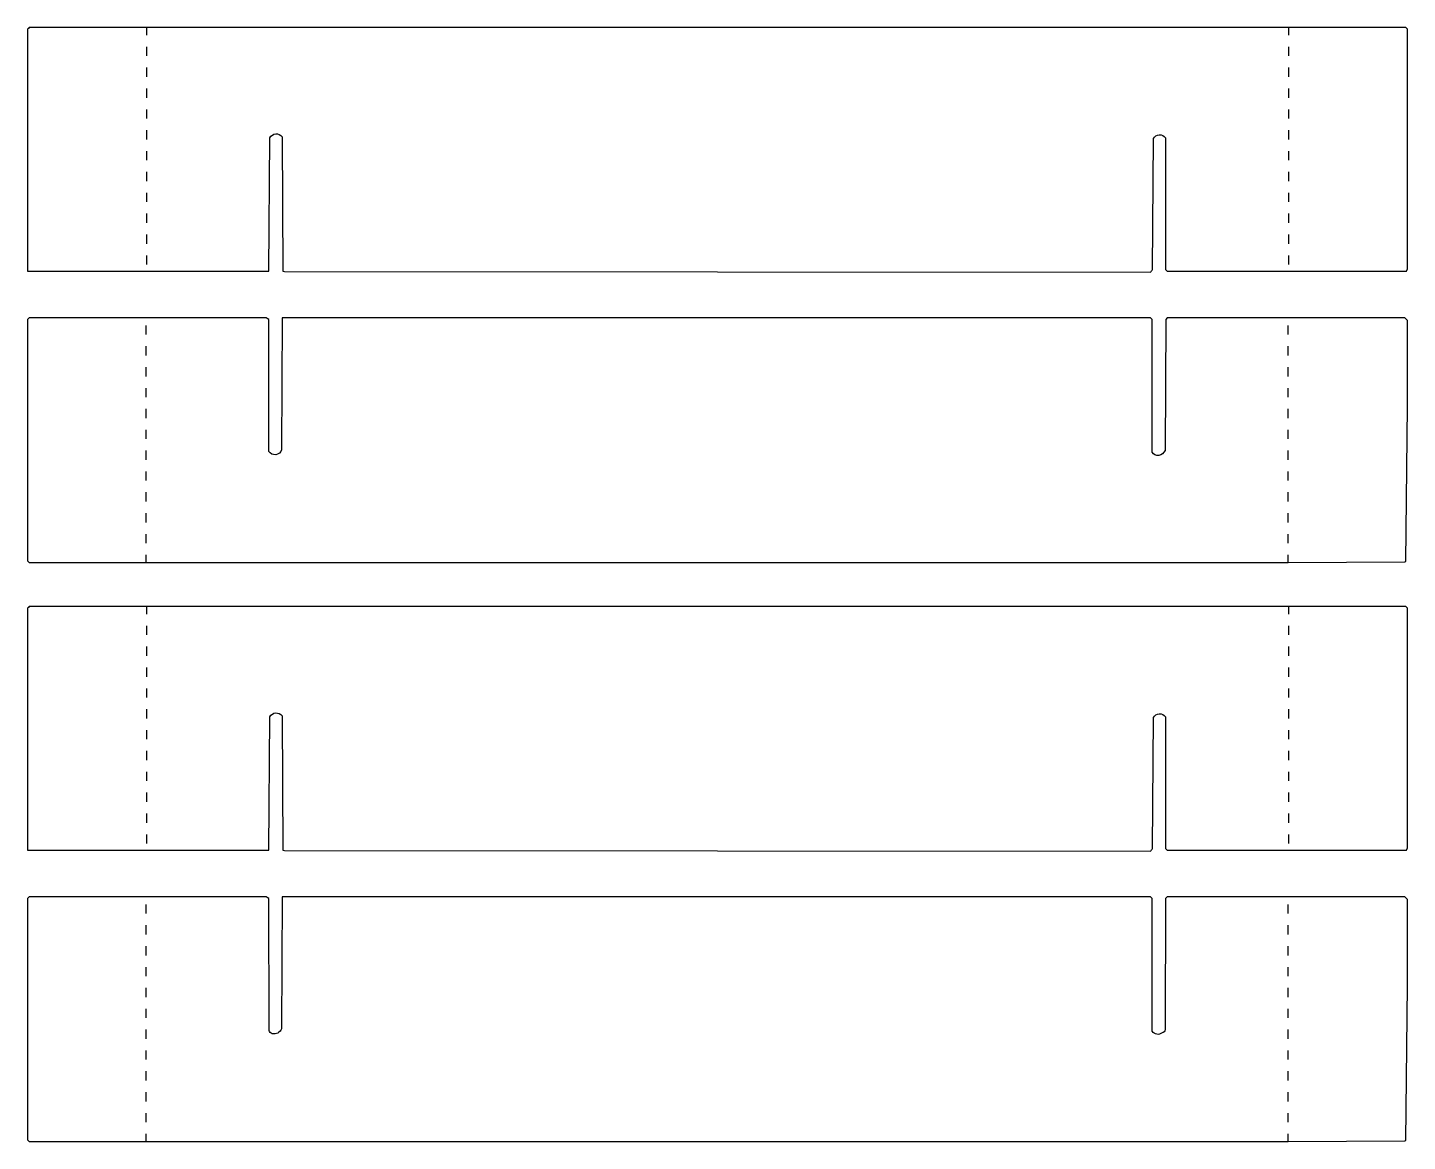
# Model space of a CAD drawing. Extents: x 85 to 1739, y 70 to 1405.
import ezdxf

# ---------------------------------------------------------------- set-up
doc = ezdxf.new("R2010")
doc.units = 0
doc.layers.get('0').update_dxf_attribs({"linetype": 'CONTINUOUS'})

msp = doc.modelspace()

# ---------------------------------------------------------------- linework, layer by layer
at = {"color": 250, "linetype": 'CONTINUOUS'}
for points in [[(1431, 1112, 0.08736), (1433.503184, 1115.003144), (1434.496816, 1271.996856, -0.572047), (1449, 1273), (1449, 1115), (1451, 1113), (1738, 1113), (1739, 1116), (1739, 1403), (1737, 1405), (87, 1405), (86, 1404), (85, 1403), (85, 1113), (374, 1113), (375.496816, 1272.996856, -0.566186), (390, 1274), (390.999846, 1113.01242), (393.000481, 1112.499518), (1431, 1112)], [(1596, 764), (1736.1, 764.7), (1737.000117, 765.01081), (1739, 951), (1739, 1054), (1736, 1057), (1451, 1057), (1449.496816, 1054.996856), (1448.503184, 898.003144, -0.196808), (1441, 892, -0.297), (1433, 896), (1433, 1055), (1431, 1057), (390, 1057), (389.503164, 899.003125, -0.634479), (374, 897), (374, 1055), (372.1, 1056.2), (371, 1057), (87, 1057), (85, 1055), (85, 766), (87, 764), (227, 764), (1596, 764), (1596, 773)], [(1431, 418, 0.08736), (1433.503184, 421.003144), (1434.496816, 577.996856, -0.572047), (1449, 579), (1449, 421), (1451, 419), (1738, 419), (1739, 422), (1739, 709), (1737, 711), (87, 711), (86, 710), (85, 709), (85, 419), (374, 419), (375.496816, 578.996856, -0.566186), (390, 580), (390.999846, 419.01242), (393.000481, 418.499518), (1431, 418)], [(1596, 70), (1736.1, 70.7), (1737.000117, 71.01081), (1739, 257), (1739, 360), (1736, 363), (1451, 363), (1449, 361), (1448.503184, 204.003144, -0.372088), (1444.9, 200.2, -0.453002), (1433, 202), (1433, 361), (1431, 363), (390, 363), (389.503164, 205.003125, -0.377201), (378, 199, -0.247518), (374.496836, 203.003125), (374, 361), (372.1, 362.2), (371, 363), (87, 363), (85, 361), (85, 72), (87, 70), (227, 70), (1596, 70), (1596, 79)]]:
    msp.add_lwpolyline(points, format="xyb", dxfattribs=at)
for points in [[(228, 1396), (228, 1405)], [(1597, 1396), (1597, 1405)], [(228, 1371), (228, 1382)], [(1597, 1371), (1597, 1382)], [(228, 1346), (228, 1357)], [(1597, 1346), (1597, 1357)], [(228, 1321), (228, 1332)], [(1597, 1321), (1597, 1332)], [(228, 1296), (228, 1307)], [(1597, 1296), (1597, 1307)], [(228, 1271), (228, 1282)], [(1597, 1271), (1597, 1282)], [(228, 1246), (228, 1257)], [(1597, 1246), (1597, 1257)], [(228, 1221), (228, 1232)], [(1597, 1221), (1597, 1232)], [(228, 1196), (228, 1207)], [(1597, 1196), (1597, 1207)], [(228, 1171), (228, 1182)], [(1597, 1171), (1597, 1182)], [(228, 1146), (228, 1157)], [(1597, 1146), (1597, 1157)], [(228, 1121), (228, 1132)], [(1597, 1121), (1597, 1132)], [(1596, 1037), (1596, 1048)], [(1596, 1012), (1596, 1023)], [(1596, 987), (1596, 998)], [(1596, 962), (1596, 973)], [(1596, 937), (1596, 948)], [(1596, 912), (1596, 923)], [(1596, 887), (1596, 898)], [(1596, 862), (1596, 873)], [(1596, 837), (1596, 848)], [(1596, 812), (1596, 823)], [(1596, 787), (1596, 798)], [(228, 702), (228, 711)], [(1597, 702), (1597, 711)], [(228, 677), (228, 688)], [(1597, 677), (1597, 688)], [(228, 652), (228, 663)], [(1597, 652), (1597, 663)], [(228, 627), (228, 638)], [(1597, 627), (1597, 638)], [(228, 602), (228, 613)], [(1597, 602), (1597, 613)], [(228, 577), (228, 588)], [(1597, 577), (1597, 588)], [(228, 552), (228, 563)], [(1597, 552), (1597, 563)], [(228, 527), (228, 538)], [(1597, 527), (1597, 538)], [(228, 502), (228, 513)], [(1597, 502), (1597, 513)], [(228, 477), (228, 488)], [(1597, 477), (1597, 488)], [(228, 452), (228, 463)], [(1597, 452), (1597, 463)], [(228, 427), (228, 438)], [(1597, 427), (1597, 438)], [(1596, 343), (1596, 354)], [(1596, 318), (1596, 329)], [(1596, 293), (1596, 304)], [(1596, 268), (1596, 279)], [(1596, 243), (1596, 254)], [(1596, 218), (1596, 229)], [(1596, 193), (1596, 204)], [(1596, 168), (1596, 179)], [(1596, 143), (1596, 154)], [(1596, 118), (1596, 129)], [(1596, 93), (1596, 104)]]:
    msp.add_lwpolyline(points, dxfattribs=at)
at = {"color": 251, "linetype": 'CONTINUOUS'}
for points in [[(227, 1037), (227, 1048)], [(227, 1012), (227, 1023)], [(227, 987), (227, 998)], [(227, 962), (227, 973)], [(227, 937), (227, 948)], [(227, 912), (227, 923)], [(227, 887), (227, 898)], [(227, 862), (227, 873)], [(227, 837), (227, 848)], [(227, 812), (227, 823)], [(227, 787), (227, 798)], [(227, 764), (227, 773)], [(227, 343), (227, 354)], [(227, 318), (227, 329)], [(227, 293), (227, 304)], [(227, 268), (227, 279)], [(227, 243), (227, 254)], [(227, 218), (227, 229)], [(227, 193), (227, 204)], [(227, 168), (227, 179)], [(227, 143), (227, 154)], [(227, 118), (227, 129)], [(227, 93), (227, 104)], [(227, 70), (227, 79)]]:
    msp.add_lwpolyline(points, dxfattribs=at)

doc.saveas('drawing.dxf')
